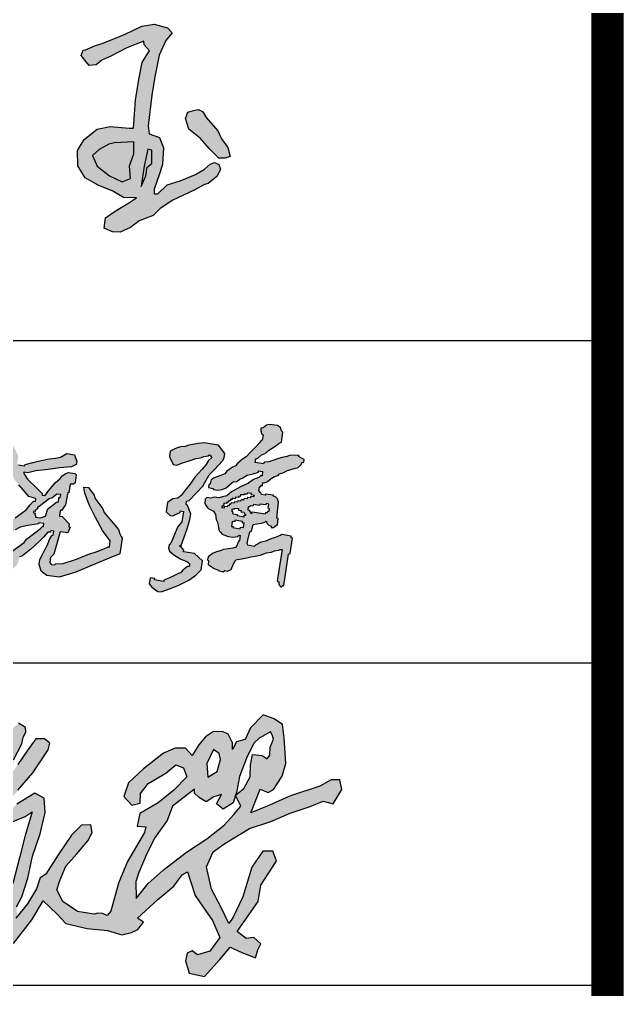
# Model space of a CAD drawing. Extents: x 552102 to 973302, y -80747 to 40012826.
# Drawn here: x 940714 to 942589, y 255823 to 258834 of the extents above; entities that cross this region are included whole.
import ezdxf

# ---------------------------------------------------------------- set-up
doc = ezdxf.new("R2010")
doc.units = 0
doc.header["$LTSCALE"] = 1000
doc.header["$MEASUREMENT"] = 0
doc.layers.add('PUB_TITLE', color=7, linetype='Continuous')
doc.layers.add('SIG_TEXT', color=7, linetype='Continuous')

msp = doc.modelspace()

# ---------------------------------------------------------------- hatches: boundary and pattern name
h = msp.add_hatch(color=6)
h.paths.add_polyline_path([(940086.6, 257196.5), (940081.5, 257197.4), (940086.3, 257230.2), (940095, 257228.4), (940107.9, 257241), (940109.6, 257255.6), (940089.5, 257282.4), (940064.8, 257285.5), (940055.4, 257278.5), (940049.9, 257250.6), (940054.9, 257249.3), (940051.9, 257226), (940021.1, 257216.2), (939969.1, 257222.9), (939969.3, 257228), (939946.1, 257231.7), (939931.8, 257223), (939927.9, 257212.1), (939939.8, 257194.7), (939986.5, 257177.9), (940013.5, 257176.8), (940024.5, 257196.6), (940055.8, 257189.1), (940050.2, 257155.2), (940078.2, 256921.5), (940104.4, 256840.6), (940111.5, 256880.6)])
h.paths.add_polyline_path([(939993.3, 257292.7), (940156.2, 257302.5), (940238.2, 257292.2), (940295.8, 257313.9), (940298.2, 257321.4), (940281.6, 257336), (940025.6, 257314.6), (940028.2, 257323.9), (940170.4, 257426.7), (940154.2, 257447.9), (940025.3, 257431.3), (940026.2, 257441.4), (940130.1, 257522.1), (940134.8, 257549.9), (940114.2, 257578.3), (939990.6, 257605), (939966.8, 257624), (939950.6, 257626.3), (939949.2, 257616.7), (939944.5, 257617.4), (939939.5, 257580.6), (939948.5, 257579.3), (939947, 257573.6), (939980.8, 257568.6), (939981.9, 257573.6), (940024.3, 257567), (940024.5, 257562.9), (940093.6, 257543), (940090.4, 257523.8), (939986, 257443.3), (939868.4, 257397.4), (939856.5, 257383.6), (939858.8, 257366), (939877.1, 257357.4), (939891.3, 257355.3), (939993.6, 257408.7), (940029.3, 257404), (940080.2, 257419.3), (940088.1, 257412.5), (939966.8, 257310.4), (939748.3, 257284.2), (939690.8, 257268.5), (939521.9, 257216.6), (939361.3, 257115.4), (939344.4, 257098), (939319.1, 257064.3), (939316.8, 257027.3), (939344.4, 256978.9), (939384.1, 256972.5), (939450.7, 256975.4), (939590.7, 257025.8), (939744.9, 257110.4)])
h.paths.add_polyline_path([(939776, 257169.8), (939722.9, 257129.5), (939689.6, 257105.9), (939678.4, 257102.1), (939658.3, 257090.9), (939651.9, 257085.3), (939631.5, 257074.9), (939620.6, 257066.8), (939584.9, 257052.9), (939537.9, 257035.6), (939507.7, 257025.4), (939477.2, 257015.4), (939456.9, 257008.8), (939397.8, 257003.2), (939353.7, 257005), (939350.2, 257015.2), (939350.6, 257044.5), (939356.4, 257052.8), (939390.8, 257090.9), (939433.6, 257124.5), (939470.7, 257146.5), (939487.9, 257158.9), (939498.6, 257162), (939525.3, 257177.7), (939534.7, 257181.4), (939566.9, 257199.7), (939577.1, 257203.9), (939618.4, 257217), (939638.2, 257223.5), (939692.7, 257234.2), (939758.7, 257249.3), (939818.3, 257264.5), (939868.2, 257271.3), (939933.3, 257281.3), (939923.3, 257272.9), (939917, 257263.9), (939895.4, 257248.2), (939884.8, 257245.1), (939873.6, 257236.3), (939824.9, 257200.8), (939813.8, 257198.4)], flags=16)
h.paths.add_polyline_path([(940616.2, 257203.6), (940589.2, 257348.5), (940564.5, 257409.6), (940557.9, 257419.4), (940526, 257425.6), (940478.9, 257332.5), (940470.5, 257326.3), (940455.4, 257368.8), (940426.9, 257371.6), (940419.8, 257343.8), (940457.7, 257213.1), (940455, 257160.8), (940348.4, 257109.9), (940347.1, 257107), (940356.6, 257089.7), (940373.8, 257077.3), (940453.8, 257123.2), (940467.3, 257121.9), (940466.4, 257083.6), (940476.9, 257047.5), (940499, 257044.2), (940503.3, 257075.4), (940487.9, 257126.7), (940520, 257141.9), (940534.1, 257139.8), (940592, 257049), (940615.8, 257047.2), (940636.2, 257053.4), (940640.6, 257080.5)])
h.paths.add_polyline_path([(940495, 257203.6), (940477.9, 257249), (940480, 257264.9), (940484.3, 257263.3), (940491, 257276.4), (940519, 257272.2), (940526.5, 257257.1), (940523.2, 257234.7), (940527.9, 257232.5), (940526.6, 257219.1), (940514, 257201.5)], flags=0)
h.paths.add_polyline_path([(940533.5, 257169), (940535.3, 257183.2), (940540.1, 257182.3), (940542.2, 257196.5), (940546.9, 257195.9), (940548.4, 257205.4), (940553.1, 257204.7), (940560.3, 257256.5), (940549.6, 257277.2), (940518.4, 257296.7), (940499.5, 257299.2), (940498.5, 257294.5), (940479.9, 257297.4), (940481.3, 257307), (940486, 257306.4), (940520.2, 257344.6), (940525.5, 257377.3), (940530.2, 257376.9), (940536.9, 257390.6), (940542.3, 257389.8), (940585.4, 257224.9), (940586.6, 257200.2), (940591.3, 257199.9), (940586.9, 257170.1), (940563.7, 257173.5), (940549.2, 257171.6), (940541, 257163.5), (940537.7, 257163.6), (940538, 257168.2)], flags=16)
h.paths.add_polyline_path([(940868.1, 257268.5), (940845.9, 257291.7), (940838.4, 257292.4), (940840.2, 257309.8), (940844.2, 257309.8), (940857.1, 257327.5), (940863.7, 257365.6), (940867.5, 257365), (940871.6, 257392), (940881.3, 257392.1), (940886.5, 257396), (940890.2, 257420.6), (940886, 257424.7), (940866.5, 257427.6), (940857.4, 257425.1), (940846.7, 257417.5), (940840.5, 257408.8), (940824.2, 257396), (940799.7, 257365.9), (940793.9, 257357), (940783.9, 257357.3), (940784.8, 257363.2), (940768, 257379.6), (940738.7, 257407.6), (940727.1, 257424.7), (940727.5, 257428.5), (940739.6, 257427), (940764.7, 257433.4), (940803.1, 257437.1), (940839.2, 257442.1), (940875.3, 257445.7), (940889.8, 257452.3), (940891.5, 257463.3), (940888.2, 257473.5), (940885.1, 257483), (940860.6, 257486.6), (940840.8, 257475.2), (940825.7, 257472.1), (940806.2, 257470.5), (940781.6, 257464.7), (940755.8, 257459), (940731.3, 257452.9), (940729.2, 257448.8), (940710.8, 257451.4), (940706.9, 257455.8), (940710.1, 257479.9), (940694.2, 257511.6), (940676, 257514.5), (940676.6, 257519), (940662.6, 257521), (940657.6, 257516.9), (940655.8, 257508.6), (940658.9, 257498.2), (940662.2, 257486.3), (940669.6, 257472.1), (940683, 257460.1), (940680.9, 257446.1), (940673.1, 257447.3), (940650.7, 257440.6), (940610.4, 257426.8), (940597.4, 257410.5), (940595.4, 257397.1), (940598.1, 257386.4), (940610.3, 257372.6), (940634.7, 257359.6), (940650.3, 257366.7), (940659.3, 257402.5), (940685.4, 257411.9), (940685.4, 257416.2), (940695.9, 257414.4), (940695.3, 257409.6), (940712, 257390.1), (940719.1, 257381.8), (940743.4, 257353.6), (940764.4, 257347.2), (940763.1, 257338.3), (940757.1, 257339.2), (940747.2, 257327.2), (940734.6, 257311.9), (940718.7, 257300.4), (940700.7, 257287.5), (940674.9, 257275.1), (940655.2, 257272.6), (940638.2, 257260.5), (940635.3, 257251.9), (940640, 257239.6), (940649.9, 257223.6), (940665.7, 257219), (940677.7, 257224.8), (940688.7, 257237.3), (940700.4, 257250.4), (940716, 257257.8), (940739.5, 257263.6), (940772.5, 257268.8), (940773.6, 257271.8), (940789.7, 257269.4), (940788.7, 257260.2), (940785.2, 257260.7), (940777.7, 257253.2), (940735.4, 257221), (940728.7, 257210.7), (940691.1, 257183.3), (940661.8, 257164.4), (940656.8, 257156.8), (940653.3, 257139.8), (940661.5, 257133.8), (940681.5, 257127), (940694.8, 257129.5), (940702, 257136.8), (940709.6, 257147), (940712.6, 257165), (940723.6, 257169.2), (940749.2, 257189.6), (940775.1, 257214.1), (940788.9, 257227.4), (940801.4, 257242.8), (940810.4, 257242.9), (940811.5, 257247.7), (940820.3, 257245.6), (940818.9, 257233.8), (940814.4, 257232.6), (940807, 257219.5), (940800, 257201), (940793, 257188.1), (940786.2, 257175), (940777.4, 257158.1), (940775.2, 257143.2), (940781.6, 257121.4), (940798.3, 257108.7), (940836.8, 257103), (940888.6, 257118.9), (940950.1, 257144.6), (940992.5, 257162.3), (941025.2, 257175.9), (941032.4, 257224.3), (941029.2, 257229.5), (941025.4, 257237.6), (941021.4, 257250.8), (940976.3, 257303.7), (940972.1, 257315.6), (940947.5, 257348.6), (940945.5, 257357.5), (940928.3, 257380.9), (940913.8, 257382.1), (940916.2, 257363.3), (940929.7, 257327.9), (940948.5, 257290.5), (940972, 257248.4), (940995.8, 257216.3), (940993.1, 257196.6), (940989.3, 257197.2), (940983.1, 257194.5), (940973, 257190), (940958, 257183.4), (940926.4, 257173.6), (940891.2, 257158.9), (940849.4, 257145.5), (940825.6, 257144.7), (940822.7, 257141.1), (940812.5, 257142.3), (940807.6, 257148.6), (940810, 257164.4), (940820.2, 257174.8), (940840.3, 257243.4), (940864.1, 257240.5), (940870.7, 257258.3), (940866.9, 257259.3)])
h.paths.add_polyline_path([(940795, 257292.6), (940777.8, 257286.8), (940763.9, 257289.4), (940764.6, 257293.3), (940762, 257296), (940762.6, 257301.9), (940756.5, 257303.6), (940758.1, 257307.6), (940762.6, 257307), (940763.2, 257311.2), (940769.3, 257314.6), (940770, 257319.7), (940774.5, 257322.4), (940788.7, 257333.1), (940806.2, 257345.7), (940814.6, 257348), (940829.6, 257360.9), (940842, 257359.3), (940840.2, 257350.5), (940836.1, 257350.1), (940834.6, 257336.4), (940829, 257336.2), (940801.7, 257315.1)], flags=16)
h.paths.add_polyline_path([(941234.3, 257253), (941243.1, 257282), (941246.1, 257299.9), (941235.6, 257325.8), (941231, 257328.5), (941232.6, 257339.3), (941240.9, 257340.7), (941282.6, 257385.6), (941302.8, 257420.1), (941319.7, 257438.4), (941343.8, 257464.4), (941349.6, 257473.4), (941351.7, 257487.3), (941331.7, 257513.1), (941287.5, 257519.6), (941268.7, 257518.3), (941239.3, 257512.5), (941227.9, 257508.8), (941213.9, 257507), (941203.6, 257504.2), (941193.6, 257500), (941188.2, 257496.7), (941181.9, 257493), (941179.1, 257477.5), (941183.4, 257467.5), (941187.2, 257462), (941190.7, 257452.4), (941201.9, 257451), (941220.3, 257458), (941240.5, 257464.2), (941260.9, 257471.5), (941275.4, 257473.6), (941285.8, 257477), (941300.2, 257479.2), (941302.7, 257482.4), (941306.5, 257481.9), (941307.2, 257479.3), (941310.5, 257474.1), (941301, 257465.4), (941292.8, 257452.2), (941280.8, 257437.9), (941269.1, 257425.4), (941258, 257413.6), (941245.3, 257395.1), (941227.6, 257373.4), (941216, 257356.7), (941205.7, 257348.5), (941190.2, 257346.1), (941173.4, 257335.1), (941169.1, 257305.8), (941181.4, 257294.8), (941190, 257293.5), (941198.3, 257297.3), (941212.2, 257303.6), (941214.1, 257309.3), (941223.2, 257307), (941217.9, 257274.9), (941204.8, 257257.8), (941190.8, 257224.7), (941184.7, 257210.6), (941178.4, 257203.2), (941176.7, 257193.7), (941179.7, 257183.7), (941192.9, 257172.2), (941215.1, 257158.8), (941232.9, 257151.6), (941237.4, 257148.1), (941242.1, 257144.4), (941240.8, 257135.9), (941235.2, 257136.5), (941220.6, 257124.7), (941214.6, 257117.2), (941203.4, 257111.9), (941188.3, 257104.8), (941172.7, 257098.1), (941162.4, 257093.7), (941161.8, 257090.1), (941132.6, 257094.3), (941133.5, 257098.7), (941119, 257100.8), (941116.5, 257082), (941124.7, 257071.6), (941143.3, 257059), (941153.4, 257057.5), (941182.4, 257067.6), (941208.7, 257078.2), (941239.4, 257094.2), (941260.8, 257109.4), (941278, 257125.6), (941282.2, 257153.9), (941257.1, 257176.9), (941223.4, 257181.9), (941223.5, 257186.7), (941215.7, 257197.3), (941211.2, 257198), (941212.1, 257202.3), (941216, 257201.7)])
h.paths.add_polyline_path([(941505.8, 257184.4), (941519.3, 257186.4), (941522.5, 257188.5), (941529.1, 257188.9), (941513.6, 257091.7), (941519.2, 257088.5), (941518.8, 257080.8), (941521.9, 257076.4), (941524.7, 257072.8), (941528.6, 257073.4), (941531.4, 257077.2), (941534.2, 257077.6), (941548.5, 257174), (941554.1, 257176.4), (941561.1, 257224.2), (941556.8, 257226.6), (941556.6, 257230.3), (941527.8, 257235.2), (941525.5, 257233.9), (941517.8, 257230.8), (941507.4, 257226.5), (941489.3, 257220.4), (941478.5, 257214.7), (941469.5, 257213), (941461.4, 257211.1), (941454.7, 257206), (941446.4, 257202.4), (941442.5, 257198.6), (941422.3, 257201.9), (941421.9, 257206.8), (941420.1, 257208.7), (941422.8, 257217.7), (941428.8, 257244.1), (941433.5, 257246.7), (941439, 257266), (941450.9, 257268.5), (941465.2, 257270.9), (941475.2, 257274.2), (941478.2, 257276.6), (941480.2, 257274.1), (941483.1, 257270.1), (941487.5, 257264.3), (941495.3, 257261), (941494.7, 257257.3), (941502.3, 257256.9), (941507, 257261), (941511.1, 257264.6), (941514.7, 257265.9), (941516.3, 257285.5), (941512.5, 257285.8), (941518.3, 257335.8), (941514.7, 257346), (941509.6, 257351.2), (941503.6, 257354), (941501.2, 257357.7), (941478.3, 257361.1), (941476.8, 257358), (941465.1, 257359.3), (941463.6, 257363.4), (941459.9, 257365.3), (941460, 257369.4), (941457, 257370.4), (941458.9, 257383), (941461.3, 257383.1), (941463.5, 257387.4), (941468.4, 257387), (941469.3, 257396.6), (941474, 257395.6), (941484.1, 257399.5), (941495, 257408.9), (941505.3, 257415.6), (941517.2, 257418.9), (941521.2, 257423.5), (941531.7, 257426.5), (941546.2, 257434.1), (941566.3, 257440.5), (941579, 257443.8), (941587.9, 257452.4), (941591.7, 257459.7), (941596.5, 257459), (941597.1, 257466.7), (941590.9, 257470.8), (941584.5, 257475), (941579.7, 257481), (941553.8, 257481.8), (941544.7, 257478), (941529.3, 257474.9), (941517.5, 257471.1), (941499.7, 257465.1), (941488, 257460.8), (941473.4, 257460), (941471.6, 257454.6), (941445.8, 257458.9), (941447.8, 257470.1), (941453.3, 257472), (941464.9, 257483), (941476.9, 257487), (941487.2, 257495.9), (941498.2, 257502.9), (941509.4, 257511), (941520.2, 257519), (941526.7, 257522.1), (941531.2, 257552.6), (941527.3, 257557.1), (941523.9, 257567.5), (941514.2, 257574.1), (941489.7, 257577.2), (941480.9, 257574.7), (941475.2, 257570.4), (941470.7, 257566.4), (941463.4, 257565.6), (941463, 257557.1), (941466, 257546.3), (941470.6, 257544.9), (941467.4, 257528.2), (941463.6, 257527.3), (941458.2, 257519.3), (941446.1, 257506.9), (941429.9, 257490.3), (941417.7, 257476.1), (941405.7, 257469), (941390.2, 257456.2), (941384, 257448.1), (941374.7, 257444.1), (941357.5, 257431.9), (941351.7, 257424.1), (941336.2, 257417.1), (941316.1, 257409.9), (941309.2, 257405.4), (941305.5, 257392.3), (941302, 257390.6), (941300.7, 257381.4), (941314.4, 257378.4), (941316.2, 257375.3), (941329.6, 257373.3), (941343, 257375.3), (941355.5, 257380.4), (941378, 257400.2), (941386.2, 257399), (941397.3, 257407.6), (941407.5, 257411.7), (941420.1, 257419.3), (941439.6, 257424), (941455.5, 257428.6), (941456.1, 257433.1), (941468.6, 257430.6), (941467, 257417.1), (941462.2, 257417.2), (941457.1, 257412.4), (941440.4, 257406.1), (941424.9, 257395), (941399.8, 257382.9), (941372.1, 257367.5), (941357.2, 257355.9), (941344.5, 257352.4), (941333.8, 257349.3), (941318.8, 257350.9), (941307.1, 257348.7), (941295.8, 257350.7), (941290.6, 257345.5), (941289.4, 257331.3), (941293.5, 257324.6), (941299.7, 257315.7), (941316.4, 257308.1), (941322.5, 257297.1), (941324.5, 257282.3), (941328, 257273.6), (941331.6, 257257.3), (941333.8, 257247.2), (941337.7, 257242.9), (941343.1, 257236.1), (941361.6, 257229.3), (941376.9, 257227.5), (941390.6, 257229.5), (941395.2, 257233.1), (941399, 257231.9), (941396.8, 257217.1), (941395, 257215.4), (941386.4, 257196.6), (941375.6, 257193.1), (941362.4, 257191), (941347.2, 257188.7), (941336.8, 257184.7), (941325.4, 257181.4), (941315.4, 257177.8), (941311, 257174.8), (941303.7, 257169.3), (941299.8, 257166.4), (941297.2, 257157), (941300.6, 257154.3), (941299.6, 257142.8), (941309.2, 257135.9), (941317.9, 257129.7), (941329.2, 257125.7), (941330.4, 257124.1), (941345.7, 257120.1), (941350.8, 257123.5), (941359.8, 257122.2), (941370.9, 257126.6), (941377.2, 257142.6), (941385.1, 257157.1), (941390.3, 257157.7), (941404.5, 257160.3), (941419.1, 257162.7), (941431.6, 257166.4), (941445.2, 257168.6), (941460.7, 257171), (941469.1, 257174.3), (941480.2, 257178.2), (941496.4, 257180.9)])
h.paths.add_polyline_path([(941408.8, 257256.7), (941400.1, 257257.9), (941399, 257253.3), (941376.1, 257257.3), (941376.6, 257260.2), (941372, 257260.8), (941373.7, 257275.4), (941381.9, 257274.8), (941382.6, 257279.6), (941406.1, 257275.8), (941405.8, 257270.9), (941411.2, 257271.7)], flags=16)
h.paths.add_polyline_path([(941410, 257289.7), (941390.2, 257293.3), (941390.7, 257296.5), (941377.3, 257298.9), (941375.8, 257302.9), (941376.7, 257306.1), (941373.5, 257306.6), (941374.5, 257315.1), (941380.3, 257314.1), (941381, 257317.7), (941393.3, 257316.3), (941393.3, 257310.9), (941402.2, 257310), (941401.3, 257305.9), (941410.7, 257304.3), (941412.9, 257299), (941415.2, 257298.7), (941415, 257295.4), (941415, 257294.1), (941410.1, 257294.2)], flags=16)
h.paths.add_polyline_path([(941436.1, 257301.2), (941431.4, 257301.9), (941430.6, 257306), (941427.4, 257306.9), (941427.3, 257311.4), (941422.3, 257312.4), (941423.9, 257320.8), (941428.6, 257321.5), (941429.4, 257324.9), (941438.2, 257323.6), (941440.2, 257328.7), (941458.8, 257325.9), (941459.8, 257329.5), (941478.9, 257327.7), (941479.7, 257331.6), (941487.7, 257329.8), (941485.4, 257317.2), (941490, 257315.4), (941489, 257308), (941484.8, 257308.3), (941483.2, 257303.9), (941478.5, 257303.6), (941477.9, 257299.5), (941435.7, 257305.3)], flags=16)
h.paths.add_polyline_path([(941391.7, 257336.5), (941382.3, 257337.4), (941381, 257333.3), (941371.5, 257334.8), (941370.8, 257330.2), (941366.7, 257330.4), (941365.7, 257325.4), (941361.6, 257326.9), (941359.9, 257322), (941351.3, 257322.9), (941349.9, 257318.2), (941341.6, 257319.1), (941341.9, 257323.5), (941346.7, 257323.4), (941348.4, 257333), (941357.3, 257331.4), (941357.9, 257336.1), (941363, 257335.9), (941363.7, 257340.6), (941368.6, 257339.8), (941369.3, 257344), (941373.5, 257343.9), (941374.2, 257348.2), (941383.7, 257346.6), (941384.4, 257351.2), (941394.5, 257350.2), (941395, 257354.1), (941399.1, 257353.8), (941399.9, 257358.3), (941411.1, 257358.3), (941410.9, 257361), (941420.5, 257360.5), (941422.2, 257364.7), (941433.5, 257362.3), (941433.8, 257358.3), (941443.2, 257356.4), (941441.6, 257353.1), (941433.9, 257354.4), (941431.4, 257350.7), (941422.1, 257351.2), (941421.5, 257346.8), (941412.4, 257347.9), (941411.1, 257343.6), (941402.9, 257344.5), (941401.1, 257340), (941392.4, 257340.7)], flags=16)
at = {"layer": 'SIG_TEXT', "lineweight": 25}
for points in [[(941115.9, 258478.9), (941113.3, 258503.6), (941124.6, 258598.2), (941133.9, 258656), (941147.6, 258722.6), (941168.2, 258768.1), (941187.5, 258792.3), (941173.1, 258807.9), (941132, 258818.5), (941094, 258812.9), (941041.7, 258788), (940970.1, 258758.7), (940949.5, 258752.5), (940918.4, 258739.4), (940911.3, 258738), (940905, 258721.5), (940920.7, 258701.9), (940930.1, 258691), (940952, 258693.3), (940969.3, 258707.4), (940999.9, 258720.8), (941047, 258745.1), (941100.3, 258766.2), (941101.1, 258754.5), (941117.6, 258736.4), (941109, 258723.9), (941094.8, 258700.4), (941083.9, 258647.1), (941074.4, 258583.6), (941067.8, 258496.6), (941054.1, 258496.6), (940995.2, 258501), (940955, 258493.1), (940914.8, 258461.3), (940893.7, 258427), (940895.2, 258379), (940918.2, 258342), (940958.5, 258319), (941003.6, 258300.9), (941036.9, 258280.8), (941077.2, 258279.9), (941053.1, 258265.1), (941010.9, 258239.1), (940980.5, 258218), (940977.1, 258186.2), (941002.6, 258174.9), (941026.1, 258173.9), (941058.5, 258188.2), (941085.5, 258208.7), (941128.6, 258225.4), (941150.7, 258247), (941189.5, 258272.9), (941258.6, 258305.3), (941288.5, 258321.4), (941299.4, 258324.1), (941326.3, 258346.6), (941338.1, 258367.7), (941332.7, 258383.4), (941319.5, 258389.8), (941305.2, 258384.9), (941288.6, 258369.2), (941260.6, 258352.5), (941213, 258332.9), (941172.3, 258320.2), (941143.4, 258292.7), (941132.1, 258292.2), (941132.1, 258307.4), (941147.8, 258351), (941158.1, 258383.9), (941160.6, 258434.8), (941148.8, 258467.7)], [(941229.4, 258526.7), (941236.4, 258546.2), (941253.5, 258551.6), (941268.3, 258553.9), (941281.5, 258548.5), (941294, 258528.3), (941329, 258487.9), (941341.4, 258463), (941360.1, 258436.5), (941367.9, 258408.6), (941352.3, 258403.1), (941332.9, 258403.1), (941302.5, 258433.4), (941275.3, 258463.8), (941239.5, 258493.3)]]:
    msp.add_hatch(color=1, dxfattribs=at).paths.add_polyline_path(points)
h = msp.add_hatch(color=1, dxfattribs=at)
h.paths.add_polyline_path([(941535.1, 256604.1), (941530, 256645.8), (941504.5, 256663.2), (941469.8, 256676.4), (941431, 256635.7), (941414.7, 256599), (941387.1, 256591.8), (941374.9, 256568.4), (941374.9, 256588.8), (941361.6, 256616.3), (941346.3, 256623.4), (941315.7, 256624.4), (941291.2, 256608.1), (941270.8, 256582.6), (941249.4, 256550), (941229, 256572.5), (941197.4, 256572.5), (941160.7, 256557.2), (941099.2, 256508), (941052.3, 256465.2), (941038, 256422.4), (941062.5, 256395.9), (941088, 256402), (941089, 256431.5), (941113.5, 256463.1), (941167.6, 256494.7), (941199.2, 256521.2), (941222.7, 256511.1), (941232.9, 256483.5), (941193.1, 256441.7), (941144.1, 256403), (941087, 256369.4), (941078.8, 256330.6), (941106.4, 256328.6), (941102.3, 256310.3), (941049.3, 256220.6), (941021.7, 256153.3), (940997.2, 256066.6), (940986, 256053.4), (940971.7, 256059.5), (940957.4, 256060.5), (940945.2, 256057.5), (940894.2, 256065.6), (940848.3, 256096.2), (940829.9, 256132.9), (940839.1, 256161.4), (940857.5, 256206.3), (940892.1, 256245), (940925.8, 256284.8), (940939.1, 256311.3), (940935, 256334.7), (940906.4, 256333.7), (940875.8, 256302.1), (940834, 256242), (940795.2, 256181.8), (940777.9, 256170.6), (940766.7, 256136), (940739.1, 256089.1), (940707.6, 256051.4), (940704.4, 256079.9), (940720.8, 256111.5), (940740.1, 256168.6), (940754.4, 256236.9), (940777.9, 256306.2), (940793.2, 256372.4), (940790.1, 256417.3), (940761.6, 256432.6), (940705.4, 256398.9), (940683, 256377.5), (940676.9, 256403), (940708.5, 256441.7), (940755.4, 256495.8), (940802.4, 256567.1), (940808.5, 256587.5), (940791.1, 256601.8), (940764.6, 256601.8), (940738.1, 256564.1), (940708.5, 256522.3), (940693.2, 256498.8), (940695.2, 256536.5), (940720.8, 256585.5), (940724.8, 256606.9), (940734, 256622.2), (940732.8, 256636.5), (940711.3, 256649.7), (940676.6, 256621.2), (940648.1, 256533.5), (940648.1, 256469.3), (940665.4, 256449.9), (940686.8, 256449.9), (940647.1, 256405.1), (940608.3, 256357.2), (940561.4, 256339.9), (940536.9, 256323.5), (940548.1, 256296), (940617.5, 256296), (940663.4, 256332.7), (940731.7, 256360.2), (940753.2, 256374.5), (940731.7, 256301.1), (940715.4, 256235.9), (940693, 256152.3), (940648, 256040.8), (940606.2, 255950), (940607.2, 255902.1), (940621.5, 255894), (940659.2, 255901.1), (940694.9, 255966.3), (940752.1, 256039.7), (940787.8, 256098.9), (940829.6, 256058.1), (940858.2, 256028.5), (940923.5, 256013.2), (940986.7, 256007.1), (941031.6, 255992.8), (941061.2, 256000), (941081.6, 256010.2), (941098.9, 256032.6), (941080.6, 256044.8), (941142.8, 256102.9), (941192.8, 256144.7), (941219.3, 256179.4), (941235.6, 256188.5), (941259.1, 256115.2), (941281.5, 256082.5), (941312.5, 256037.7), (941335.9, 255984.7), (941304.3, 255942.9), (941266.6, 255930.7), (941250.2, 255943.9), (941233.9, 255936.8), (941228.8, 255912.3), (941241, 255874.6), (941288, 255864.4), (941335.9, 255916.4), (941367.6, 255955.1), (941404.3, 255938.8), (941446.1, 255921.5), (941453.2, 255947), (941463.4, 255965.3), (941441, 255984.7), (941417.5, 255981.6), (941389, 256004), (941454.3, 256096.8), (941463.4, 256147.8), (941499.2, 256202.8), (941512.1, 256222.7), (941500.2, 256252.7), (941469.6, 256252.7), (941434.9, 256202.8), (941407.3, 256111.1), (941376.7, 256047.9), (941363.5, 256028.5), (941341, 256076.4), (941309.4, 256134.5), (941294.1, 256203.8), (941315.5, 256250.7), (941351.2, 256276.2), (941427.9, 256323.5), (941494.3, 256344.9), (941554.4, 256370.4), (941615.7, 256391.8), (941656.5, 256408.1), (941687.1, 256399.9), (941714.6, 256443.8), (941708.5, 256474.3), (941680.9, 256474.3), (941646.3, 256455), (941555.5, 256424.4), (941483, 256392.8), (941432, 256371.4), (941460.6, 256444.8), (941486, 256434.9), (941502.4, 256443.8), (941528.9, 256485.5), (941540.2, 256525.3)])
h.paths.add_polyline_path([(941491.3, 256550.9), (941482.2, 256539.8), (941467, 256549.9), (941436.6, 256552.9), (941430.6, 256519.6), (941429.6, 256483.2), (941410.3, 256447.8), (941384.4, 256426.3), (941401.4, 256392.4), (941379, 256366.9), (941349.6, 256333.6), (941295, 256291.1), (941232.3, 256249.6), (941159.4, 256194), (941112.9, 256152.6), (941076.4, 256106.1), (941075.4, 256158.7), (941084.5, 256187), (941106.8, 256240.5), (941133.1, 256293.1), (941172.6, 256347.7), (941188.7, 256392.2), (941257.5, 256444.8), (941257.5, 256432.6), (941272.7, 256418.5), (941293, 256406.3), (941317.2, 256421.5), (941340.5, 256428.6), (941325.3, 256399.3), (941345.6, 256383.1), (941376.9, 256403.3), (941387.1, 256434.6), (941397.2, 256484.2), (941418.4, 256541.8), (941441.7, 256588.3), (941457.9, 256603.5), (941493, 256623.2), (941503.8, 256603.9), (941492.3, 256575.2)], flags=16)
h.paths.add_polyline_path([(941337.5, 256537.8), (941327.4, 256500.4), (941298, 256482.2), (941295, 256524.6), (941316.5, 256568.4), (941333.4, 256556)], flags=16)

# ---------------------------------------------------------------- linework, layer by layer
for p, q in [((934538.9, 257837.6), (942538.9, 257837.6)), ((934538.9, 256837.6), (942538.9, 256837.6)), ((934538.9, 255837.6), (942538.9, 255837.6))]:
    msp.add_line(p, q)
at = {"color": 1}
for points in [[(941463, 257557.1), (941466, 257546.3), (941470.6, 257544.9), (941467.4, 257528.2), (941463.6, 257527.3), (941458.2, 257519.3), (941446.1, 257506.9), (941429.9, 257490.3), (941417.7, 257476.1), (941405.7, 257469), (941390.2, 257456.2), (941384, 257448.1), (941374.7, 257444.1), (941357.5, 257431.9), (941351.7, 257424.1), (941336.2, 257417.1), (941316.1, 257409.9), (941309.2, 257405.4), (941305.5, 257392.3), (941302, 257390.6), (941300.7, 257381.4), (941314.4, 257378.4), (941316.2, 257375.3), (941329.6, 257373.3), (941343, 257375.3), (941355.5, 257380.4), (941378, 257400.2), (941386.2, 257399), (941397.3, 257407.6), (941407.5, 257411.7), (941420.1, 257419.3), (941439.6, 257424), (941455.5, 257428.6), (941456.1, 257433.1), (941468.6, 257430.6), (941467, 257417.1), (941462.2, 257417.2), (941457.1, 257412.4), (941440.4, 257406.1), (941424.9, 257395), (941399.8, 257382.9), (941372.1, 257367.5), (941357.2, 257355.9), (941344.5, 257352.4), (941333.8, 257349.3), (941318.8, 257350.9), (941307.1, 257348.7), (941295.8, 257350.7), (941290.6, 257345.5), (941289.4, 257331.3), (941293.5, 257324.6), (941299.7, 257315.7), (941316.4, 257308.1), (941322.5, 257297.1), (941324.5, 257282.3), (941328, 257273.6), (941331.6, 257257.3), (941333.8, 257247.2), (941337.7, 257242.9), (941343.1, 257236.1), (941361.6, 257229.3), (941376.9, 257227.5), (941390.6, 257229.5), (941395.2, 257233.1), (941399, 257231.9), (941396.8, 257217.1), (941395, 257215.4), (941386.4, 257196.6), (941375.6, 257193.1), (941362.4, 257191), (941347.2, 257188.7), (941336.8, 257184.7), (941325.4, 257181.4), (941315.4, 257177.8), (941311, 257174.8), (941303.7, 257169.3), (941299.8, 257166.4), (941297.2, 257157), (941300.6, 257154.3), (941299.6, 257142.8), (941309.2, 257135.9), (941317.9, 257129.7), (941329.2, 257125.7), (941330.4, 257124.1), (941345.7, 257120.1), (941350.8, 257123.5), (941359.8, 257122.2), (941370.9, 257126.6), (941377.8, 257144.4), (941377.2, 257142.6), (941385.1, 257157.1), (941390.3, 257157.7), (941404.5, 257160.3), (941419.1, 257162.7), (941431.6, 257166.4), (941445.2, 257168.6), (941460.7, 257171), (941469.1, 257174.3), (941480.2, 257178.2), (941496.4, 257180.9), (941505.8, 257184.4), (941519.3, 257186.4), (941522.5, 257188.5), (941529.1, 257188.9), (941513.6, 257091.7), (941519.2, 257088.5), (941518.8, 257080.8), (941521.9, 257076.4), (941524.7, 257072.8), (941528.6, 257073.4), (941531.4, 257077.2), (941534.2, 257077.6), (941548.5, 257174), (941554.1, 257176.4), (941561.1, 257224.2), (941556.8, 257226.6), (941556.6, 257230.3), (941527.8, 257235.2), (941525.5, 257233.9), (941517.8, 257230.8), (941507.4, 257226.5), (941489.3, 257220.4), (941478.5, 257214.7), (941469.5, 257213), (941461.4, 257211.1), (941454.7, 257206), (941446.4, 257202.4), (941442.5, 257198.6), (941422.3, 257201.9), (941421.9, 257206.8), (941420.1, 257208.7), (941422.8, 257217.7), (941428.8, 257244.1), (941433.5, 257246.7), (941439, 257266), (941450.9, 257268.5), (941465.2, 257270.9), (941475.2, 257274.2), (941478.2, 257276.6), (941480.2, 257274.1), (941483.1, 257270.1), (941487.5, 257264.3), (941495.3, 257261), (941494.7, 257257.3), (941502.3, 257256.9), (941507, 257261), (941511.1, 257264.6), (941514.7, 257265.9), (941516.3, 257285.5), (941512.5, 257285.8), (941518.3, 257335.8), (941514.7, 257346), (941509.6, 257351.2), (941503.6, 257354), (941501.2, 257357.7), (941478.3, 257361.1), (941476.8, 257358), (941465.1, 257359.3), (941463.6, 257363.4), (941459.9, 257365.3), (941460, 257369.4), (941457, 257370.4), (941458.9, 257383), (941461.3, 257383.1), (941463.5, 257387.4), (941468.4, 257387), (941469.3, 257396.6), (941474, 257395.6), (941484.1, 257399.5), (941495, 257408.9), (941505.3, 257415.6), (941517.2, 257418.9), (941521.2, 257423.5), (941531.7, 257426.5), (941546.2, 257434.1), (941566.3, 257440.5), (941579, 257443.8), (941587.9, 257452.4), (941591.7, 257459.7), (941596.5, 257459), (941597.1, 257466.7), (941590.9, 257470.8), (941584.5, 257475), (941579.7, 257481), (941553.8, 257481.8), (941544.7, 257478), (941529.3, 257474.9), (941517.5, 257471.1), (941499.7, 257465.1), (941488, 257460.8), (941473.4, 257460), (941471.6, 257454.6), (941445.8, 257458.9), (941447.8, 257470.1), (941453.3, 257472), (941464.9, 257483), (941476.9, 257487), (941487.2, 257495.9), (941498.2, 257502.9), (941509.4, 257511), (941520.2, 257519), (941526.7, 257522.1), (941531.2, 257552.6), (941527.3, 257557.1), (941523.9, 257567.5), (941514.2, 257574.1), (941489.7, 257577.2), (941480.9, 257574.7), (941475.2, 257570.4), (941470.7, 257566.4), (941463.4, 257565.6), (941463, 257557.1)], [(941190.7, 257452.4), (941201.9, 257451), (941220.3, 257458), (941240.5, 257464.2), (941260.9, 257471.5), (941275.4, 257473.6), (941285.8, 257477), (941300.2, 257479.2), (941302.7, 257482.4), (941306.5, 257481.9), (941307.2, 257479.3), (941310.5, 257474.1), (941301, 257465.4), (941292.8, 257452.2), (941280.8, 257437.9), (941269.1, 257425.4), (941258, 257413.6), (941245.3, 257395.1), (941227.6, 257373.4), (941216, 257356.7), (941205.7, 257348.5), (941190.2, 257346.1), (941173.4, 257335.1), (941169.1, 257305.8), (941181.4, 257294.8), (941190, 257293.5), (941198.3, 257297.3), (941212.2, 257303.6), (941214.1, 257309.3), (941223.2, 257307), (941217.9, 257274.9), (941204.8, 257257.8), (941190.8, 257224.7), (941184.7, 257210.6), (941178.4, 257203.2), (941176.7, 257193.7), (941179.7, 257183.7), (941192.9, 257172.2), (941215.1, 257158.8), (941232.9, 257151.6), (941237.4, 257148.1), (941242.1, 257144.4), (941240.8, 257135.9), (941235.2, 257136.5), (941220.6, 257124.7), (941214.6, 257117.2), (941203.4, 257111.9), (941188.3, 257104.8), (941172.7, 257098.1), (941162.4, 257093.7), (941161.8, 257090.1), (941132.6, 257094.3), (941133.5, 257098.7), (941119, 257100.8), (941116.5, 257082), (941124.7, 257071.6), (941143.3, 257059), (941153.4, 257057.5), (941182.4, 257067.6), (941208.7, 257078.2), (941239.4, 257094.2), (941260.8, 257109.4), (941278, 257125.6), (941282.2, 257153.9), (941257.1, 257176.9), (941223.4, 257181.9), (941223.5, 257186.7), (941215.7, 257197.3), (941211.2, 257198), (941212.1, 257202.3), (941216, 257201.7), (941234.3, 257253), (941243.1, 257282), (941246.1, 257299.9), (941235.6, 257325.8), (941231, 257328.5), (941232.6, 257339.3), (941240.9, 257340.7), (941282.6, 257385.6), (941302.8, 257420.1), (941319.7, 257438.4), (941343.8, 257464.4), (941349.6, 257473.4), (941351.7, 257487.3), (941331.7, 257513.1), (941287.5, 257519.6), (941268.7, 257518.3), (941239.3, 257512.5), (941227.9, 257508.8), (941213.9, 257507), (941203.6, 257504.2), (941193.6, 257500), (941188.2, 257496.7), (941181.9, 257493), (941179.1, 257477.5), (941183.4, 257467.5), (941187.2, 257462), (941190.7, 257452.4)], [(940710.8, 257451.4), (940729.2, 257448.8), (940731.3, 257452.9), (940755.8, 257459), (940781.6, 257464.7), (940806.2, 257470.5), (940825.7, 257472.1), (940840.8, 257475.2), (940860.6, 257486.6), (940885.1, 257483), (940888.2, 257473.5), (940891.5, 257463.3), (940889.8, 257452.3), (940875.3, 257445.7), (940839.2, 257442.1), (940803.1, 257437.1), (940764.7, 257433.4), (940739.6, 257427), (940727.5, 257428.5), (940727.1, 257424.7), (940738.7, 257407.6), (940768, 257379.6), (940784.8, 257363.2), (940783.9, 257357.3), (940793.9, 257357), (940799.7, 257365.9), (940824.2, 257396), (940840.5, 257408.8), (940846.7, 257417.5), (940857.4, 257425.1), (940866.5, 257427.6), (940886, 257424.7), (940890.2, 257420.6), (940886.5, 257396), (940881.3, 257392.1), (940871.6, 257392), (940867.5, 257365), (940863.7, 257365.6), (940857.1, 257327.5), (940844.2, 257309.8), (940840.2, 257309.8), (940838.4, 257292.4), (940845.9, 257291.7), (940868.1, 257268.5), (940866.9, 257259.3), (940870.7, 257258.3), (940864.1, 257240.5), (940840.3, 257243.4), (940820.2, 257174.8), (940810, 257164.4), (940807.6, 257148.6), (940812.5, 257142.3), (940822.7, 257141.1), (940825.6, 257144.7), (940849.4, 257145.5), (940891.2, 257158.9), (940926.4, 257173.6), (940958, 257183.4), (940973, 257190), (940983.1, 257194.5), (940989.3, 257197.2), (940993.1, 257196.6), (940995.8, 257216.3), (940972, 257248.4), (940948.5, 257290.5), (940929.7, 257327.9), (940916.2, 257363.3), (940913.8, 257382.1), (940928.3, 257380.9), (940945.5, 257357.5), (940947.5, 257348.6), (940972.1, 257315.6), (940976.3, 257303.7), (941021.4, 257250.8), (941025.4, 257237.6), (941029.2, 257229.5), (941032.4, 257224.3), (941025.2, 257175.9), (940992.5, 257162.3), (940950.1, 257144.6), (940888.6, 257118.9), (940836.8, 257103), (940798.3, 257108.7), (940781.6, 257121.4), (940775.2, 257143.2), (940777.4, 257158.1), (940786.2, 257175), (940793, 257188.1), (940800, 257201), (940807, 257219.5), (940814.4, 257232.6), (940818.9, 257233.8), (940820.3, 257245.6), (940811.5, 257247.7), (940810.4, 257242.9), (940801.4, 257242.8), (940788.9, 257227.4), (940775.1, 257214.1), (940749.2, 257189.6), (940723.6, 257169.2), (940712.6, 257165)], [(940700.7, 257287.5), (940718.7, 257300.4), (940734.6, 257311.9), (940747.2, 257327.2), (940757.1, 257339.2), (940763.1, 257338.3), (940764.4, 257347.2), (940743.4, 257353.6), (940719.1, 257381.8), (940712, 257390.1)], [(941341.9, 257323.5), (941341.6, 257319.1), (941349.9, 257318.2), (941351.3, 257322.9), (941359.9, 257322), (941361.6, 257326.9), (941365.7, 257325.4), (941366.7, 257330.4), (941370.8, 257330.2), (941371.5, 257334.8), (941381, 257333.3), (941382.3, 257337.4), (941391.7, 257336.5), (941392.4, 257340.7), (941401.1, 257340), (941402.9, 257344.5), (941411.1, 257343.6), (941412.4, 257347.9), (941421.5, 257346.8), (941422.1, 257351.2), (941431.4, 257350.7), (941433.9, 257354.4), (941441.6, 257353.1), (941443.2, 257356.4), (941433.8, 257358.3), (941433.5, 257362.3), (941422.2, 257364.7), (941420.5, 257360.5), (941410.9, 257361), (941411.1, 257358.3), (941399.9, 257358.3), (941399.1, 257353.8), (941395, 257354.1), (941394.5, 257350.2), (941384.4, 257351.2), (941383.7, 257346.6), (941374.2, 257348.2), (941373.5, 257343.9), (941369.3, 257344), (941368.6, 257339.8), (941363.7, 257340.6), (941363, 257335.9), (941357.9, 257336.1), (941357.3, 257331.4), (941348.4, 257333), (941346.7, 257323.4), (941341.9, 257323.5)], [(940763.8, 257289.4), (940777.8, 257286.8), (940795, 257292.6), (940801.7, 257315.1), (940829, 257336.2), (940834.6, 257336.4), (940836.1, 257350.1), (940840.2, 257350.5), (940842, 257359.3), (940829.6, 257360.9), (940814.6, 257348), (940806.2, 257345.7), (940788.7, 257333.1), (940774.5, 257322.4), (940770, 257319.7), (940769.3, 257314.6), (940763.2, 257311.2), (940762.6, 257307), (940758.1, 257307.6), (940756.5, 257303.6), (940762.6, 257301.9), (940762, 257296), (940764.6, 257293.3), (940763.9, 257289.4)], [(941410.1, 257294.6), (941410, 257289.7), (941390.2, 257293.3), (941390.7, 257296.5), (941377.3, 257298.9), (941375.8, 257302.9), (941375.8, 257302.9), (941376.7, 257306.1), (941373.5, 257306.6), (941374.5, 257315.1), (941380.3, 257314.1), (941381, 257317.7), (941393.3, 257316.3), (941393.3, 257310.9), (941402.2, 257310), (941401.3, 257305.9), (941410.7, 257304.3), (941412.9, 257299), (941415.2, 257298.7), (941415, 257295.4), (941415, 257294.1), (941410.1, 257294.2)], [(941424, 257321.1), (941422.3, 257312.4), (941427.3, 257311.4), (941427.4, 257306.9), (941430.6, 257306), (941431.4, 257301.9), (941436.1, 257301.2), (941435.7, 257305.3), (941477.9, 257299.5), (941478.5, 257303.6), (941483.2, 257303.9), (941484.8, 257308.3), (941489, 257308), (941490, 257315.4), (941485.4, 257317.2), (941487.7, 257329.8), (941479.7, 257331.6), (941478.9, 257327.7), (941459.8, 257329.5), (941458.8, 257325.9), (941440.2, 257328.7), (941438.2, 257323.6), (941429.4, 257324.9), (941428.6, 257321.5), (941424.5, 257320.9)], [(941373.7, 257275.4), (941372, 257260.8), (941376.6, 257260.2), (941376.1, 257257.3), (941399, 257253.3), (941400.1, 257257.9), (941408.8, 257256.7), (941411.2, 257271.7), (941405.8, 257270.9), (941406.1, 257275.8), (941382.6, 257279.6), (941381.9, 257274.8), (941373.7, 257275.4)], [(940691.1, 257183.3), (940728.7, 257210.7), (940735.4, 257221), (940777.7, 257253.2), (940785.2, 257260.7), (940788.7, 257260.2), (940789.7, 257269.4), (940773.6, 257271.8), (940772.5, 257268.8), (940739.5, 257263.6), (940716, 257257.8), (940700.4, 257250.4)]]:
    msp.add_lwpolyline(points, dxfattribs=at)
at = {"layer": 'PUB_TITLE', "const_width": 100}
msp.add_lwpolyline([(934538.9, 299237.2), (942538.9, 299237.2), (942538.9, 241837.6), (934538.9, 241837.6)], close=True, dxfattribs=at)
at = {"layer": 'SIG_TEXT', "color": 1, "lineweight": 25}
for points in [[(940918.4, 258739.4), (940949.5, 258752.5), (940970.1, 258758.7), (941041.7, 258788), (941094, 258812.9), (941132, 258818.5), (941173.1, 258807.9), (941187.5, 258792.3), (941168.2, 258768.1), (941147.6, 258722.6), (941133.9, 258656), (941124.6, 258598.2), (941113.3, 258503.6), (941115.9, 258478.9), (941148.8, 258467.7), (941160.6, 258434.8), (941158.1, 258383.9), (941147.8, 258351), (941132.1, 258307.4), (941132.1, 258292.2), (941143.4, 258292.7), (941172.3, 258320.2), (941213, 258332.9), (941260.6, 258352.5), (941288.6, 258369.2), (941305.2, 258384.9), (941319.5, 258389.8), (941332.7, 258383.4), (941338.1, 258367.7), (941326.3, 258346.6), (941299.4, 258324.1), (941288.5, 258321.4), (941258.6, 258305.3), (941189.5, 258272.9), (941150.7, 258247), (941128.6, 258225.4), (941085.5, 258208.7), (941058.5, 258188.2), (941026.1, 258173.9), (941002.6, 258174.9), (940977.1, 258186.2), (940980.5, 258218), (941010.9, 258239.1), (941053.1, 258265.1), (941077.2, 258279.9), (941036.9, 258280.8), (941003.6, 258300.9), (940958.5, 258319), (940918.2, 258342), (940895.2, 258379), (940893.7, 258427), (940914.8, 258461.3), (940955, 258493.1), (940995.2, 258501), (941054.1, 258496.6), (941067.8, 258496.6), (941074.4, 258583.6), (941083.9, 258647.1), (941094.8, 258700.4), (941109, 258723.9), (941117.6, 258736.4), (941101.1, 258754.5), (941100.3, 258766.2), (941047, 258745.1), (940999.9, 258720.8), (940969.3, 258707.4), (940952, 258693.3), (940930.1, 258691), (940920.7, 258701.9), (940905, 258721.5), (940911.3, 258738), (940918.4, 258739.4)], [(941229.4, 258526.7), (941236.4, 258546.2), (941253.5, 258551.6), (941268.3, 258553.9), (941281.5, 258548.5), (941294, 258528.3), (941329, 258487.9), (941341.4, 258463), (941360.1, 258436.5), (941367.9, 258408.6), (941352.3, 258403.1), (941332.9, 258403.1), (941302.5, 258433.4), (941275.3, 258463.8), (941239.5, 258493.3), (941229.4, 258526.7)], [(941068.3, 258454.1), (941009, 258451), (940991.2, 258447), (940961.6, 258430.3), (940940.8, 258411.5), (940954.7, 258377.9), (940993.2, 258348.3), (941032.7, 258329.5), (941058.4, 258340.4), (941055.5, 258379.9), (941068.3, 258416.4), (941069.3, 258435.2), (941068.3, 258454.1)], [(941111.8, 258431.2), (941100.9, 258378.9), (941095, 258337.4), (941091.1, 258315.7), (941105.9, 258348.3), (941109.8, 258375), (941124.7, 258386.8), (941124.7, 258408.5), (941124.7, 258428.3), (941111.8, 258431.2)], [(940694.9, 255966.3), (940752.1, 256039.7), (940787.8, 256098.9), (940829.6, 256058.1), (940858.2, 256028.5), (940923.5, 256013.2), (940986.7, 256007.1), (941031.6, 255992.8), (941061.2, 256000), (941081.6, 256010.2), (941098.9, 256032.6), (941080.6, 256044.8), (941142.8, 256102.9), (941192.8, 256144.7), (941219.3, 256179.4), (941235.6, 256188.5), (941259.1, 256115.2), (941281.5, 256082.5), (941312.5, 256037.7), (941335.9, 255984.7), (941304.3, 255942.9), (941266.6, 255930.7), (941250.2, 255943.9), (941233.9, 255936.8), (941228.8, 255912.3), (941241, 255874.6), (941288, 255864.4), (941335.9, 255916.4), (941367.6, 255955.1), (941404.3, 255938.8), (941446.1, 255921.5), (941453.2, 255947), (941463.4, 255965.3), (941441, 255984.7), (941417.5, 255981.6), (941389, 256004), (941454.3, 256096.8), (941463.4, 256147.8), (941499.2, 256202.8), (941512.1, 256222.7), (941500.2, 256252.7), (941469.6, 256252.7), (941434.9, 256202.8), (941407.3, 256111.1), (941376.7, 256047.9), (941363.5, 256028.5), (941341, 256076.4), (941309.4, 256134.5), (941294.1, 256203.8), (941315.5, 256250.7), (941351.2, 256276.2), (941427.9, 256323.5), (941494.3, 256344.9), (941554.4, 256370.4), (941615.7, 256391.8), (941656.5, 256408.1), (941687.1, 256399.9), (941714.6, 256443.8), (941708.5, 256474.3), (941680.9, 256474.3), (941646.3, 256455), (941555.5, 256424.4), (941483, 256392.8), (941432, 256371.4), (941460.6, 256444.8), (941486, 256434.9), (941502.4, 256443.8), (941528.9, 256485.5), (941540.2, 256525.3), (941535.1, 256604.1), (941530, 256645.8), (941504.5, 256663.2), (941469.8, 256676.4), (941431, 256635.7), (941414.7, 256599), (941387.1, 256591.8), (941374.9, 256568.4), (941374.9, 256588.8), (941361.6, 256616.3), (941346.3, 256623.4), (941315.7, 256624.4), (941291.2, 256608.1), (941270.8, 256582.6), (941249.4, 256550), (941229, 256572.5), (941197.4, 256572.5), (941160.7, 256557.2), (941099.2, 256508), (941052.3, 256465.2), (941038, 256422.4), (941062.5, 256395.9), (941088, 256402), (941089, 256431.5), (941113.5, 256463.1), (941167.6, 256494.7), (941199.2, 256521.2), (941222.7, 256511.1), (941232.9, 256483.5), (941193.1, 256441.7), (941144.1, 256403), (941087, 256369.4), (941078.8, 256330.6), (941106.4, 256328.6), (941102.3, 256310.3), (941049.3, 256220.6), (941021.7, 256153.3), (940997.2, 256066.6), (940986, 256053.4), (940971.7, 256059.5), (940957.4, 256060.5), (940945.2, 256057.5), (940894.2, 256065.6), (940848.3, 256096.2), (940829.9, 256132.9), (940839.1, 256161.4), (940857.5, 256206.3), (940892.1, 256245), (940925.8, 256284.8), (940939.1, 256311.3), (940935, 256334.7), (940906.4, 256333.7), (940875.8, 256302.1), (940834, 256242), (940795.2, 256181.8), (940777.9, 256170.6), (940766.7, 256136), (940739.1, 256089.1), (940702.4, 256045.2)], [(940732.8, 256636.5), (940711.3, 256649.7)], [(940695.2, 256536.5), (940720.8, 256585.5), (940724.8, 256606.9), (940734, 256622.2), (940732.8, 256636.5)], [(941493, 256623.2), (941457.9, 256603.5), (941441.7, 256588.3), (941418.4, 256541.8), (941397.2, 256484.2), (941387.1, 256434.6), (941376.9, 256403.3), (941345.6, 256383.1), (941325.3, 256399.3), (941340.5, 256428.6), (941317.2, 256421.5), (941293, 256406.3), (941272.7, 256418.5), (941257.5, 256432.6), (941257.5, 256444.8), (941188.7, 256392.2), (941172.6, 256347.7), (941133.1, 256293.1), (941106.8, 256240.5), (941084.5, 256187), (941075.4, 256158.7), (941076.4, 256106.1), (941076.4, 256106.1), (941112.9, 256152.6), (941159.4, 256194), (941232.3, 256249.6), (941295, 256291.1), (941349.6, 256333.6), (941379, 256366.9), (941401.4, 256392.4), (941384.4, 256426.3), (941410.3, 256447.8), (941429.6, 256483.2), (941430.6, 256519.6), (941436.6, 256552.9), (941467, 256549.9), (941482.2, 256539.8), (941491.3, 256550.9), (941492.3, 256575.2), (941502.4, 256600.4), (941498.4, 256613.6), (941493, 256623.2)], [(940708.5, 256441.7), (940755.4, 256495.8), (940802.4, 256567.1), (940808.5, 256587.5), (940791.1, 256601.8), (940764.6, 256601.8), (940738.1, 256564.1), (940708.5, 256522.3)], [(941316.5, 256568.4), (941295, 256524.6), (941298, 256482.2), (941327.4, 256500.4), (941337.5, 256537.8), (941333.4, 256556), (941316.5, 256568.4)], [(940704.4, 256079.9), (940720.8, 256111.5), (940740.1, 256168.6), (940754.4, 256236.9), (940777.9, 256306.2), (940793.2, 256372.4), (940790.1, 256417.3), (940761.6, 256432.6), (940705.4, 256398.9)], [(940663.4, 256332.7), (940731.7, 256360.2), (940753.2, 256374.5), (940731.7, 256301.1), (940715.4, 256235.9), (940693, 256152.3)]]:
    msp.add_lwpolyline(points, dxfattribs=at)

doc.saveas('drawing.dxf')
